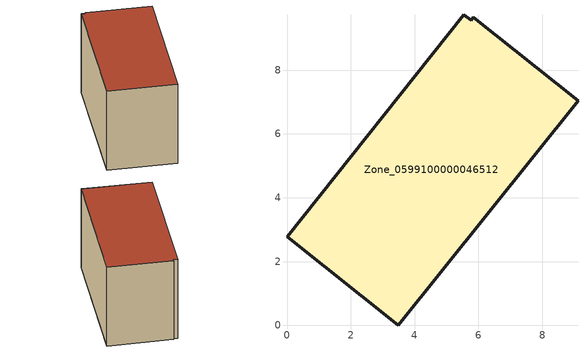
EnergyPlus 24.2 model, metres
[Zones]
Zone_0599100000046512
 floor ground (C_G): 5.55,9.74 5.77,9.56 5.84,9.65 9.12,7.04 3.49,0 0,2.78 z0.39
 wall outside (C_F): 5.55,9.74 0,2.78 3.49,0 9.12,7.04 5.84,9.65 5.77,9.56 5.55,9.74 z0.39:6.18
 roof outside (C_R): 5.77,9.56 5.55,9.74 0,2.78 3.49,0 9.12,7.04 5.84,9.65 z6.18
[BUILDING]
Pand.0599100000046512: North Axis=0; Terrain=City; Loads Convergence Tolerance Value=0.04; Temperature Convergence Tolerance Value=0.4; Solar Distribution=FullExterior; Maximum Number of Warmup Days=25; Minimum Number of Warmup Days=1
[Site:Location]
Rotterdam.The.Hague.AP_ZH_NLD Design_Conditions: Latitude=51.96; Longitude=4.45; Time Zone=1; Elevation=-4.5
[SITE:GROUNDTEMPERATURE:BUILDINGSURFACE]
18, 18, 18, 18, 18, 18, 18, 18, 18, 18, 18, 18
[MATERIAL] Thermal Absorptance=0.9; Solar Absorptance=0.7; Visible Absorptance=0.7
Name | Roughness | Thickness | Conductivity | Density | Specific Heat
G.TC.1946-1964 | MediumSmooth | 0.15 | 1 | 540 | 1210
F.TC.1946-1964 | Rough | 0.3 | 0.857143 | 1920 | 840
R.TC.1946-1964 | MediumRough | 0.2 | 0.235294 | 1500 | 1000
[CONSTRUCTION]
C_G: G.TC.1946-1964
C_F: F.TC.1946-1964
C_R: R.TC.1946-1964
[ZONE]
Zone_0599100000046512: Type=1; Multiplier=1; Ceiling Height=Autocalculate; Volume=Autocalculate; Floor Area=autocalculate; Part of Total Floor Area=Yes
[ZONEINFILTRATION:DESIGNFLOWRATE]
Infil_Zone_0599100000046512: Zone or ZoneList or Space or SpaceList=Zone_0599100000046512; Schedule=AlwaysOn; Design Flow Rate Calculation Method=Flow/Area; Flow Rate per Floor Area=0.003; Constant Term Coefficient=1; Temperature Term Coefficient=0; Velocity Term Coefficient=0; Velocity Squared Term Coefficient=0
[HVACTEMPLATE:ZONE:IDEALLOADSAIRSYSTEM]
Zone_0599100000046512: Maximum Heating Supply Air Temperature=50; Minimum Cooling Supply Air Temperature=13; Maximum Heating Supply Air Humidity Ratio=0.0156; Minimum Cooling Supply Air Humidity Ratio=0.0077; Heating Limit=NoLimit; Cooling Limit=NoLimit; Dehumidification Control Type=ConstantSensibleHeatRatio; Cooling Sensible Heat Ratio=0.7; Dehumidification Setpoint=60; Humidification Control Type=None; Humidification Setpoint=30; Outdoor Air Method=None; Outdoor Air Flow Rate per Person=0.00944; Outdoor Air Flow Rate per Zone Floor Area=0; Outdoor Air Flow Rate per Zone=0; Demand Controlled Ventilation Type=None; Outdoor Air Economizer Type=NoEconomizer; Heat Recovery Type=None; Sensible Heat Recovery Effectiveness=0.7; Latent Heat Recovery Effectiveness=0.65
[ZONECONTROL:THERMOSTAT]
ThermostatControl_Zone_0599100000046512: Zone or ZoneList=Zone_0599100000046512; Control Type Schedule=DualSetpointControlType; Control 1=Thermostat_Zone_0599100000046512; Temperature Difference Between Cutout And Setpoint=0
[THERMOSTATSETPOINT:DUALSETPOINT]
Thermostat_Zone_0599100000046512: Heating Setpoint Temperature Schedule=HeatingSetpoint_Zone_0599100000046512; Cooling Setpoint Temperature Schedule=CoolingSetpoint_Zone_0599100000046512
[SCHEDULE:COMPACT]
HeatingSetpoint_Zone_0599100000046512: Through: 12/31, For: AllDays, Until: 24:00, 21
CoolingSetpoint_Zone_0599100000046512: Through: 12/31, For: AllDays, Until: 24:00, 24
DualSetpointControlType: Through: 12/31, For: AllDays, Until: 24:00, 4
AlwaysOn: Through: 12/31, For: AllDays, Until: 24:00, 1
